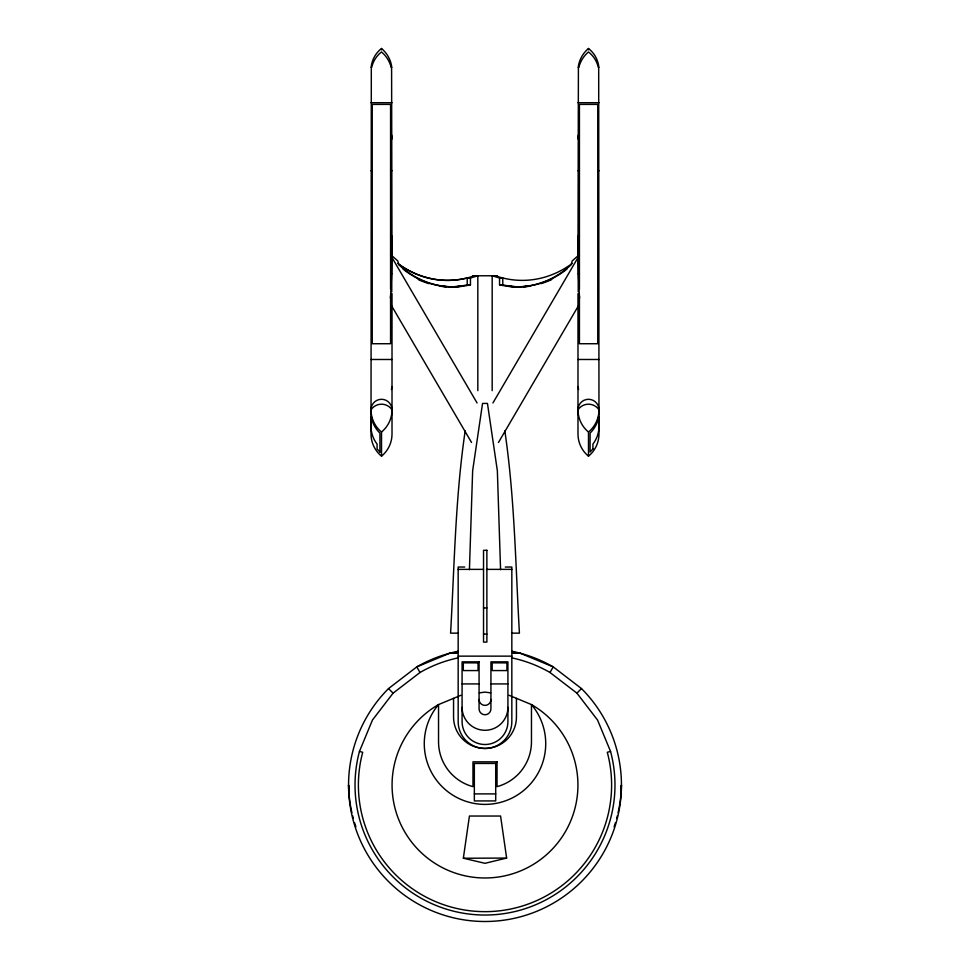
<?xml version="1.0" encoding="UTF-8"?>
<svg xmlns="http://www.w3.org/2000/svg" width="970" height="970" viewBox="0 0 970 970"><rect width="100%" height="100%" fill="white"/><g stroke="black" fill="none" stroke-linecap="round" stroke-linejoin="round"><path stroke-width="1.45" d="M469.431 569.657L472.645 470.753L482.551 403.423L487.449 403.423L497.355 470.753L500.568 569.657M465.176 430.898C455.269 497.901 454.457 565.668 450.577 633.155L457.925 633.155M391.419 256.808L392.013 253.849M391.419 389.516L392.013 386.557M511.481 657.805A129.98 129.98 0 0 1 549.99 672.489L576.908 693.15L597.568 720.067L610.542 751.41A129.98 129.98 0 0 1 485 915.037A129.98 129.98 0 0 1 359.458 751.41L372.432 720.067L393.092 693.15L420.01 672.489A129.98 129.98 0 0 1 458.519 657.805M549.99 672.489L553.227 666.887L581.479 688.579A136.443 136.443 0 0 1 581.479 881.536A136.443 136.443 0 0 1 388.521 881.536A136.443 136.443 0 0 1 388.521 688.579L416.773 666.887L449.68 653.259L457.986 652.167M492.93 402.962L578.229 257.171A309.612 154.812 -90 0 0 579.587 298.117M498.459 442.49L578.423 305.805M576.908 693.15L581.479 688.579M460.944 695.284L438.537 704.572A92.926 92.926 0 0 0 413.814 844.785A92.926 92.926 0 0 0 556.186 844.785A92.926 92.926 0 0 0 531.463 704.572L509.056 695.284M397.761 263.404A106.7 92.405 90 0 0 467.225 277.978L470.45 277.978L477.822 275.771L477.822 390.667M610.542 751.41L607.293 752.284A126.597 126.597 0 0 1 485 911.654A126.597 126.597 0 0 1 362.707 752.284L359.458 751.41M506.631 858.074L500.581 816.037L469.419 816.037L463.345 858.244L506.631 858.074L485 863.312L463.345 858.22M479.338 692.871L485 692.119L490.662 692.871M371.086 67.306L371.704 67.306A27.209 27.209 0 0 1 381.513 51.956A29.379 29.379 0 0 1 391.152 67.354L391.795 67.354M578.205 67.354L578.847 67.354A29.379 29.379 0 0 1 588.487 51.956A27.209 27.209 0 0 1 598.296 67.306L598.914 67.306M371.013 102.711L392.013 102.711M577.987 102.711L598.987 102.711M371.013 170.768L372.237 170.768M390.57 170.768L392.013 170.768M577.987 170.768L579.429 170.768M597.762 170.768L598.987 170.768M390.57 235.916L391.771 235.916L391.771 291.837M579.429 235.916L578.229 235.916L578.229 291.837M390.57 255.595L391.771 255.595L397.821 260.942L398.791 264.713A100.165 86.742 90 0 0 470.45 284.816L470.45 277.978M579.429 255.595L578.229 255.595L572.179 260.942L571.209 264.713A100.165 86.742 -90 0 1 499.55 284.816L499.55 277.978L492.178 275.771L492.178 390.667M390.57 273.807L391.771 273.807M578.229 273.807L579.429 273.807M472.572 275.771L497.428 275.771M499.55 277.978L502.775 277.978L502.775 284.816A100.165 86.742 -90 0 0 521.702 286.805M448.298 286.805A100.165 86.742 90 0 0 467.225 284.816L470.45 284.816M499.55 284.816L502.775 284.816M371.013 359.482L392.013 359.482M577.987 359.482L598.987 359.482M464.703 567.038L458.167 567.038L458.167 721.595A26.833 26.833 0 0 0 485 748.44A31.44 31.44 0 0 0 516.44 716.988L516.44 698.351M505.297 567.038L511.833 567.038L511.833 721.595A26.833 26.833 0 0 1 485 748.44A31.44 31.44 0 0 1 453.56 716.988L453.56 698.351M458.167 569.378L483.509 569.378M486.491 569.378L511.833 569.378M483.533 607.96L486.879 607.96M512.075 633.155L519.423 633.155C515.543 565.668 514.73 497.901 504.824 430.898M483.533 634.089L486.879 634.089M449.68 653.259L457.234 653.259M512.766 653.259L520.32 653.259L553.227 666.887A136.443 136.443 0 0 0 511.663 651.234M458.167 656.144L511.833 656.144M478.064 662.886L463.308 662.837L463.308 670.573L478.064 670.573L478.064 662.837M506.922 662.886L492.166 662.837L492.166 670.573L506.922 670.573L506.922 662.837M462.084 683.923L479.071 683.923M490.929 683.923L507.916 683.923M474.342 793.896L495.706 793.896M512.014 652.167L520.32 653.259M388.521 688.579L393.092 693.15M477.07 402.962L391.771 257.171A309.612 154.812 90 0 1 390.413 298.117M391.577 305.805L471.541 442.49M420.01 672.489L416.773 666.887A136.443 136.443 0 0 1 458.337 651.234M577.987 253.849L578.581 256.808M577.987 386.557L578.581 389.516M577.987 293.619L577.987 433.966A28.773 28.773 0 0 0 588.487 456.191A28.773 28.773 0 0 0 598.987 433.966L598.684 65.875A27.209 27.209 0 0 0 588.487 48.5L588.487 49.846M588.487 432.026A28.773 28.773 0 0 0 598.987 409.801A10.5 10.5 0 0 0 588.487 399.288A10.5 10.5 0 0 0 577.987 409.801A28.773 28.773 0 0 0 588.487 432.026L588.487 456.191M579.429 289.339L579.429 104.396L597.762 104.396L597.762 343.732L579.429 343.732L579.429 296.481M577.987 256.856L578.411 65.899A29.379 29.379 0 0 1 588.487 48.5M467.225 277.978L467.225 284.816M392.013 256.856L391.589 65.899A29.379 29.379 0 0 0 381.513 48.5A27.209 27.209 0 0 0 371.316 65.875L371.013 433.966A28.773 28.773 0 0 0 381.513 456.191A28.773 28.773 0 0 0 392.013 433.966L392.013 293.619M390.57 289.339L390.57 104.396L372.237 104.396L372.237 343.732L390.57 343.732L390.57 296.481M381.513 48.5L381.513 49.846M381.513 432.026A28.773 28.773 0 0 1 371.013 409.801A10.5 10.5 0 0 1 381.513 399.288A10.5 10.5 0 0 1 392.013 409.801A28.773 28.773 0 0 1 381.513 432.026L381.513 456.191M474.391 275.771A106.7 92.405 -90 0 1 398.609 264.192M445.763 286.708A100.165 86.742 90 0 1 439.434 286.089M414.008 276.511A100.165 86.742 90 0 0 463.381 286.017L461.768 286.017A100.165 86.742 -90 0 1 449.11 286.805M412.868 275.856A100.165 86.742 90 0 1 403.071 269.09M446.564 286.708A100.165 86.742 -90 0 1 440.247 286.089M429.031 283.64A100.165 86.742 -90 0 1 425.357 282.44M424.157 282.003A100.165 86.742 -90 0 1 418.191 279.505M371.013 409.801A12.622 12.622 0 0 1 392.013 409.801M391.589 134.866A29.379 29.379 0 0 1 392.013 138.952M577.987 409.801A12.622 12.622 0 0 1 598.987 409.801M577.987 138.952A29.379 29.379 0 0 1 578.411 134.866M572.239 263.404A106.7 92.405 -90 0 1 495.391 275.771M530.566 286.089A100.165 86.742 -90 0 1 524.236 286.708M566.929 269.09A100.165 86.742 -90 0 1 557.132 275.856M555.992 276.511A100.165 86.742 -90 0 1 506.619 286.017L508.231 286.017A100.165 86.742 -90 0 0 520.89 286.805M551.809 279.505A100.165 86.742 -90 0 1 545.843 282.003M544.643 282.44A100.165 86.742 -90 0 1 540.969 283.64M529.753 286.089A100.165 86.742 -90 0 1 523.436 286.708M620.776 790.853A137.061 137.061 0 0 0 621.443 785.057A136.467 136.467 0 0 1 618.084 812.799M349.224 790.853A137.061 137.061 0 0 1 348.557 785.057A136.467 136.467 0 0 0 351.916 812.799M617.405 815.661A136.467 136.467 0 0 1 616.665 818.486M615.453 822.693A136.467 136.467 0 0 1 614.083 826.876M355.917 826.876A136.467 136.467 0 0 1 354.547 822.693M353.335 818.486A136.467 136.467 0 0 1 352.595 815.661M507.916 707.36A22.916 22.916 0 0 1 485 730.289A22.916 22.916 0 0 1 462.084 707.36M490.929 699.455A5.929 5.929 0 0 1 485 705.384A5.929 5.929 0 0 1 479.071 699.455M592.912 448.904L590.075 452.044L590.075 433.081A28.773 28.773 0 0 0 598.684 416.469L598.684 430.607A28.773 28.773 0 0 1 592.912 444.078L592.912 448.904M486.879 550.305L483.533 550.305L483.533 642.091L486.879 642.091L486.879 550.305M479.071 661.843L462.084 661.843L462.084 721.595A22.916 22.916 0 0 0 485 744.511A22.916 22.916 0 0 0 507.916 721.595L507.916 661.843L490.929 661.843L490.929 708.815A5.929 5.929 0 0 1 485 714.757A5.929 5.929 0 0 1 479.071 708.815L479.071 661.843M497.028 761.838L472.972 761.838L472.972 786.646A46.463 46.463 0 0 1 438.537 741.759L438.537 704.572A60.722 60.722 0 0 0 443.314 787.822A60.722 60.722 0 0 0 526.686 787.822A60.722 60.722 0 0 0 531.463 704.572L531.463 741.759A46.463 46.463 0 0 1 497.028 786.646L497.028 761.838M495.706 763.451L474.342 763.451L474.342 800.929L495.706 800.929L495.706 763.451M379.925 452.044L377.087 448.904L377.087 444.078A28.773 28.773 0 0 1 371.316 430.607L371.316 416.469A28.773 28.773 0 0 0 379.925 433.081L379.925 452.044"/></g></svg>
